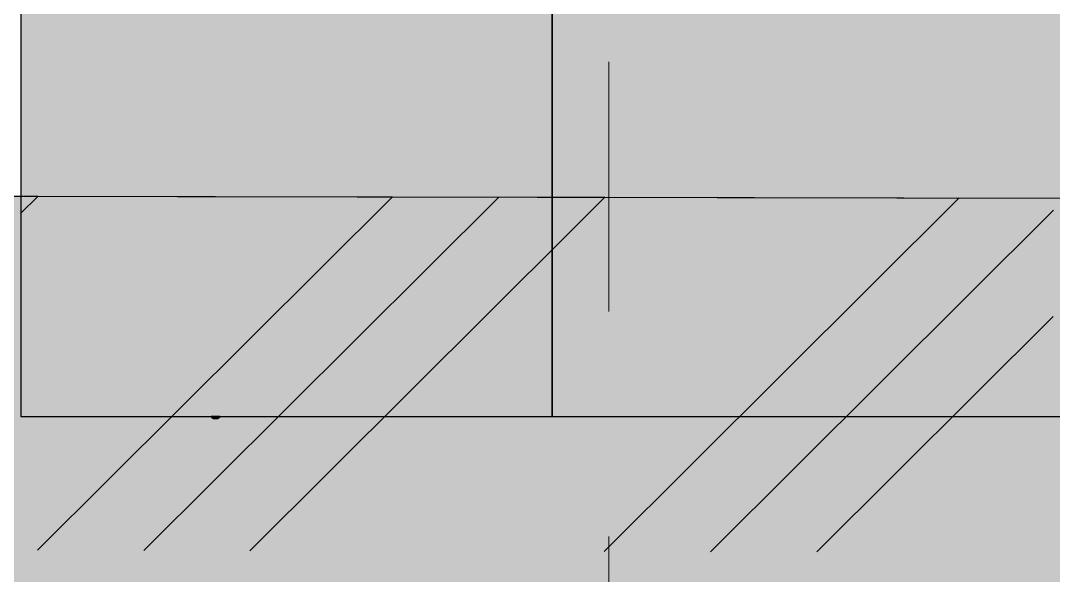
# Model space of a CAD drawing. Extents: x 8 to 21351, y 0 to 420.
# Drawn here: x 19415.81 to 19430.38, y 85.95 to 93.78 of the extents above; entities that cross this region are included whole.
import ezdxf

# ---------------------------------------------------------------- set-up
doc = ezdxf.new("R2010")
doc.units = 0

msp = doc.modelspace()

# ---------------------------------------------------------------- hatches: boundary and pattern name
for points in [[(19415.809, 88.192), (19423.309, 88.192), (19423.309, 95.692), (19415.809, 95.692)], [(19415.809, 88.192), (19423.309, 88.192), (19423.309, 95.692), (19415.809, 95.692)], [(19423.309, 88.192), (19754.909, 88.192), (19754.909, 95.692), (19423.309, 95.692)], [(19423.309, 88.192), (19754.909, 88.192), (19754.909, 95.692), (19423.309, 95.692)], [(19418.496, 88.192), (19418.497, 88.187), (19418.5, 88.182), (19418.504, 88.177), (19418.511, 88.172), (19418.518, 88.169), (19418.527, 88.165), (19418.537, 88.163), (19418.548, 88.162), (19418.558, 88.161), (19418.569, 88.162), (19418.58, 88.163), (19418.59, 88.165), (19418.599, 88.169), (19418.606, 88.172), (19418.613, 88.177), (19418.617, 88.182), (19418.62, 88.187), (19418.621, 88.192)]]:
    msp.add_hatch(color=7).paths.add_polyline_path(points)
at = {"true_color": 0xffffff}
msp.add_hatch(color=0, dxfattribs=at).paths.add_polyline_path([(19776.591, 91.257), (19776.591, 83.839), (19407.707, 83.839), (19408.055, 91.319), (19450.055, 91.234), (19520.549, 91.091), (19589.9, 90.95), (19634.625, 90.86), (19652.139, 90.831), (19654.053, 90.828), (19688.008, 90.772), (19699.247, 90.868), (19715.685, 90.942), (19736.391, 90.972), (19747.465, 91.093), (19756.31, 91.18), (19762.409, 91.192)])
at = {"true_color": 0xa8a8a8}
msp.add_hatch(color=0, dxfattribs=at).paths.add_polyline_path([(19418.496, 88.192), (19418.497, 88.187), (19418.5, 88.182), (19418.504, 88.177), (19418.511, 88.172), (19418.518, 88.169), (19418.527, 88.165), (19418.537, 88.163), (19418.548, 88.162), (19418.558, 88.161), (19418.569, 88.162), (19418.58, 88.163), (19418.59, 88.165), (19418.599, 88.169), (19418.606, 88.172), (19418.613, 88.177), (19418.617, 88.182), (19418.62, 88.187), (19418.621, 88.192)])

# ---------------------------------------------------------------- linework, layer by layer
at = {"color": 7, "lineweight": 15}
for p, q in [((19415.809, 88.192), (19415.809, 95.692)), ((19423.309, 88.192), (19423.309, 95.692)), ((19424.109, 93.199), (19424.109, 89.672)), ((19415.809, 91.303), (19408.055, 91.319)), ((19416.055, 91.303), (19415.808, 91.057)), ((19416.055, 91.303), (19415.809, 91.303)), ((19421.055, 91.292), (19416.045, 86.303)), ((19423.561, 91.287), (19416.055, 91.303)), ((19422.555, 91.289), (19417.545, 86.3)), ((19424.055, 91.286), (19423.56, 90.794)), ((19424.055, 91.286), (19423.561, 91.287)), ((19429.055, 91.276), (19424.045, 86.286)), ((19430.386, 91.274), (19424.055, 91.286)), ((19430.385, 91.105), (19425.544, 86.283)), ((19423.56, 90.794), (19419.045, 86.297)), ((19430.382, 89.605), (19427.044, 86.28)), ((19415.809, 88.192), (19423.309, 88.192)), ((19423.309, 88.192), (19754.909, 88.192)), ((19424.109, 86.497), (19424.109, 82.969))]:
    msp.add_line(p, q, dxfattribs=at)
at = {"color": 0, "lineweight": 0, "true_color": 0x5c5c5c}
for p, q in [((19418.496, 88.192), (19418.497, 88.187)), ((19418.497, 88.187), (19418.5, 88.182)), ((19418.5, 88.182), (19418.505, 88.177)), ((19418.504, 88.177), (19418.51, 88.172)), ((19418.606, 88.172), (19418.612, 88.177)), ((19418.613, 88.177), (19418.618, 88.182)), ((19418.617, 88.182), (19418.62, 88.187)), ((19418.62, 88.187), (19418.621, 88.192)), ((19418.511, 88.172), (19418.519, 88.169)), ((19418.518, 88.169), (19418.527, 88.165)), ((19418.527, 88.165), (19418.537, 88.163)), ((19418.537, 88.163), (19418.548, 88.162)), ((19418.548, 88.162), (19418.559, 88.161)), ((19418.559, 88.161), (19418.57, 88.162)), ((19418.569, 88.162), (19418.579, 88.163)), ((19418.58, 88.163), (19418.59, 88.165)), ((19418.59, 88.165), (19418.599, 88.169)), ((19418.599, 88.169), (19418.607, 88.172))]:
    msp.add_line(p, q, dxfattribs=at)
at = {"color": 7}
for points in [[(19415.809, 88.192), (19423.309, 88.192), (19423.309, 95.692), (19415.809, 95.692)], [(19415.809, 88.192), (19423.309, 88.192), (19423.309, 95.692), (19415.809, 95.692)], [(19423.309, 88.192), (19754.909, 88.192), (19754.909, 95.692), (19423.309, 95.692)], [(19423.309, 88.192), (19754.909, 88.192), (19754.909, 95.692), (19423.309, 95.692)], [(19418.496, 88.192), (19418.497, 88.187), (19418.5, 88.182), (19418.504, 88.177), (19418.511, 88.172), (19418.518, 88.169), (19418.527, 88.165), (19418.537, 88.163), (19418.548, 88.162), (19418.558, 88.161), (19418.569, 88.162), (19418.58, 88.163), (19418.59, 88.165), (19418.599, 88.169), (19418.606, 88.172), (19418.613, 88.177), (19418.617, 88.182), (19418.62, 88.187), (19418.621, 88.192)]]:
    msp.add_lwpolyline(points, close=True, dxfattribs=at)
at = {"color": 0, "true_color": 0xffffff}
msp.add_lwpolyline([(19776.591, 91.257), (19776.591, 83.839), (19407.707, 83.839), (19408.055, 91.319), (19450.055, 91.234), (19520.549, 91.091), (19589.9, 90.95), (19634.625, 90.86), (19652.139, 90.831), (19654.053, 90.828), (19688.008, 90.772), (19699.247, 90.868), (19715.685, 90.942), (19736.391, 90.972), (19747.465, 91.093), (19756.31, 91.18), (19762.409, 91.192)], close=True, dxfattribs=at)
at = {"color": 0, "true_color": 0xa8a8a8}
msp.add_lwpolyline([(19418.496, 88.192), (19418.497, 88.187), (19418.5, 88.182), (19418.504, 88.177), (19418.511, 88.172), (19418.518, 88.169), (19418.527, 88.165), (19418.537, 88.163), (19418.548, 88.162), (19418.558, 88.161), (19418.569, 88.162), (19418.58, 88.163), (19418.59, 88.165), (19418.599, 88.169), (19418.606, 88.172), (19418.613, 88.177), (19418.617, 88.182), (19418.62, 88.187), (19418.621, 88.192)], close=True, dxfattribs=at)

doc.saveas('drawing.dxf')
